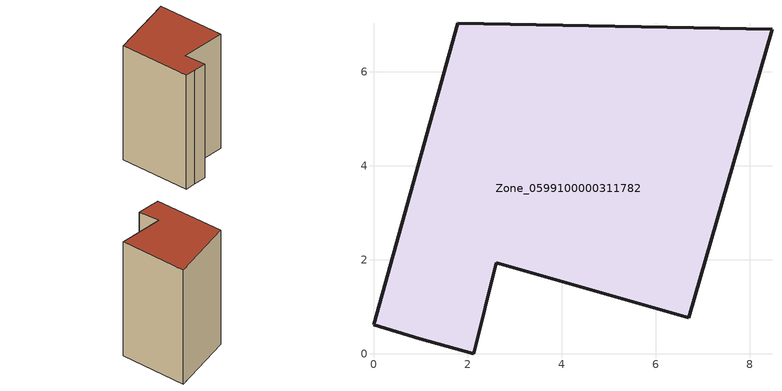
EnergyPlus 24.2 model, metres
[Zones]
Zone_0599100000311782
 floor ground (C_G): 1.79,7.03 8.48,6.9 6.71,0.77 2.61,1.93 2.13,0 0.99,0.31 0,0.62 z0
 wall outside (C_F): 2.13,0 2.61,1.93 6.71,0.77 8.48,6.9 1.79,7.03 0,0.62 0.99,0.31 2.13,0 z0:10.65
 roof outside (C_R): 6.71,0.77 8.48,6.9 1.79,7.03 0,0.62 0.99,0.31 2.13,0 2.61,1.93 z10.65
[BUILDING]
Pand.0599100000311782: North Axis=0; Terrain=City; Loads Convergence Tolerance Value=0.04; Temperature Convergence Tolerance Value=0.4; Solar Distribution=FullExterior; Maximum Number of Warmup Days=25; Minimum Number of Warmup Days=1
[Site:Location]
Rotterdam.The.Hague.AP_ZH_NLD Design_Conditions: Latitude=51.96; Longitude=4.45; Time Zone=1; Elevation=-4.5
[SITE:GROUNDTEMPERATURE:BUILDINGSURFACE]
18, 18, 18, 18, 18, 18, 18, 18, 18, 18, 18, 18
[MATERIAL] Thermal Absorptance=0.9; Solar Absorptance=0.7; Visible Absorptance=0.7
Name | Roughness | Thickness | Conductivity | Density | Specific Heat
G.TI.1946 | MediumSmooth | 0.15 | 1 | 540 | 1210
F.TI.1946 | Rough | 0.3 | 0.857143 | 1920 | 840
R.TI.1946 | MediumRough | 0.2 | 0.1 | 1500 | 1000
[CONSTRUCTION]
C_G: G.TI.1946
C_F: F.TI.1946
C_R: R.TI.1946
[ZONE]
Zone_0599100000311782: Type=1; Multiplier=1; Ceiling Height=Autocalculate; Volume=Autocalculate; Floor Area=autocalculate; Part of Total Floor Area=Yes
[ZONEINFILTRATION:DESIGNFLOWRATE]
Infil_Zone_0599100000311782: Zone or ZoneList or Space or SpaceList=Zone_0599100000311782; Schedule=AlwaysOn; Design Flow Rate Calculation Method=Flow/Area; Flow Rate per Floor Area=0.003; Constant Term Coefficient=1; Temperature Term Coefficient=0; Velocity Term Coefficient=0; Velocity Squared Term Coefficient=0
[HVACTEMPLATE:ZONE:IDEALLOADSAIRSYSTEM]
Zone_0599100000311782: Maximum Heating Supply Air Temperature=50; Minimum Cooling Supply Air Temperature=13; Maximum Heating Supply Air Humidity Ratio=0.0156; Minimum Cooling Supply Air Humidity Ratio=0.0077; Heating Limit=NoLimit; Cooling Limit=NoLimit; Dehumidification Control Type=ConstantSensibleHeatRatio; Cooling Sensible Heat Ratio=0.7; Dehumidification Setpoint=60; Humidification Control Type=None; Humidification Setpoint=30; Outdoor Air Method=None; Outdoor Air Flow Rate per Person=0.00944; Outdoor Air Flow Rate per Zone Floor Area=0; Outdoor Air Flow Rate per Zone=0; Demand Controlled Ventilation Type=None; Outdoor Air Economizer Type=NoEconomizer; Heat Recovery Type=None; Sensible Heat Recovery Effectiveness=0.7; Latent Heat Recovery Effectiveness=0.65
[ZONECONTROL:THERMOSTAT]
ThermostatControl_Zone_0599100000311782: Zone or ZoneList=Zone_0599100000311782; Control Type Schedule=DualSetpointControlType; Control 1=Thermostat_Zone_0599100000311782; Temperature Difference Between Cutout And Setpoint=0
[THERMOSTATSETPOINT:DUALSETPOINT]
Thermostat_Zone_0599100000311782: Heating Setpoint Temperature Schedule=HeatingSetpoint_Zone_0599100000311782; Cooling Setpoint Temperature Schedule=CoolingSetpoint_Zone_0599100000311782
[SCHEDULE:COMPACT]
HeatingSetpoint_Zone_0599100000311782: Through: 12/31, For: AllDays, Until: 24:00, 21
CoolingSetpoint_Zone_0599100000311782: Through: 12/31, For: AllDays, Until: 24:00, 24
DualSetpointControlType: Through: 12/31, For: AllDays, Until: 24:00, 4
AlwaysOn: Through: 12/31, For: AllDays, Until: 24:00, 1
